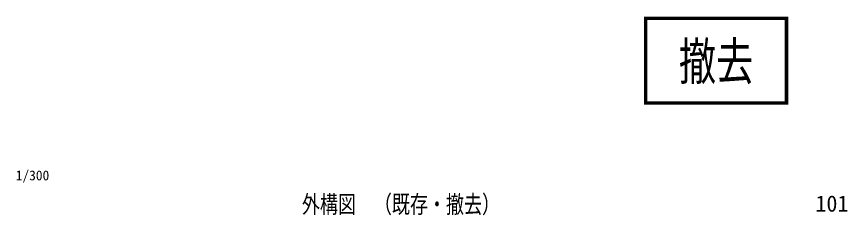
# Model space of a CAD drawing. Header units: millimetres. Extents: x 14514 to 123771, y 2181 to 81590.
# Drawn here: x 88379 to 123771, y 2181 to 10633 of the extents above; entities that cross this region are included whole.
import ezdxf
from ezdxf.enums import TextEntityAlignment as Align

# ---------------------------------------------------------------- set-up
doc = ezdxf.new("R2010")
doc.units = ezdxf.units.MM
doc.header["$LTSCALE"] = 0.2
doc.layers.add('1_撤去', color=1, linetype='Continuous')
doc.layers.add('枠内記述', color=3, linetype='Continuous')
doc.styles.get("Standard").update_dxf_attribs({"font": 'simplex.shx', "width": 0.8, "bigfont": 'extfont2.shx'})
doc.styles.add('ゴシック', font='MS Gothic.ttf', dxfattribs={"height": 4})

msp = doc.modelspace()

# ---------------------------------------------------------------- linework, layer by layer
at = {"layer": '1_撤去', "const_width": 150}
msp.add_lwpolyline([(115178, 6958), (121178, 6958), (121178, 10558), (115178, 10558)], close=True, dxfattribs=at)

# ---------------------------------------------------------------- texts
at = {"layer": '1_撤去', "lineweight": -3, "width": 0.8}
msp.add_text('撤去', height=1800, dxfattribs=at).set_placement((118178, 8758), align=Align.MIDDLE)
at = {"layer": '枠内記述', "linetype": 'ByBlock', "lineweight": -2, "style": 'ゴシック'}
msp.add_text('1/300', height=420, dxfattribs=at).set_placement((88342, 3670))
at = {"layer": '枠内記述', "linetype": 'ByBlock', "lineweight": -2, "style": 'ゴシック', "width": 0.75}
msp.add_text('外構図\u3000（既存・撤去）', height=750, dxfattribs=at).set_placement((104753, 2654), align=Align.MIDDLE_CENTER)
at = {"layer": '枠内記述', "style": 'ゴシック'}
msp.add_text('101', height=690, dxfattribs=at).set_placement((122408, 2337))

doc.saveas('drawing.dxf')
